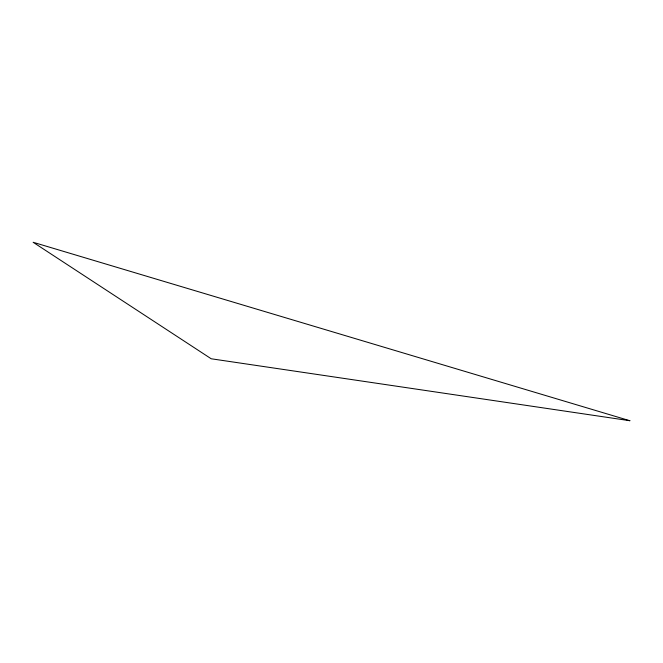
<?xml version="1.0" encoding="UTF-8"?>
<svg xmlns="http://www.w3.org/2000/svg" width="663" height="663" viewBox="0 0 663 663"><rect width="100%" height="100%" fill="white"/><g stroke="black" fill="none" stroke-linecap="round" stroke-linejoin="round"><path stroke-width="0.99" d="M629.85 420.715L211.207 358.774L33.15 242.285L629.85 420.715"/></g></svg>
